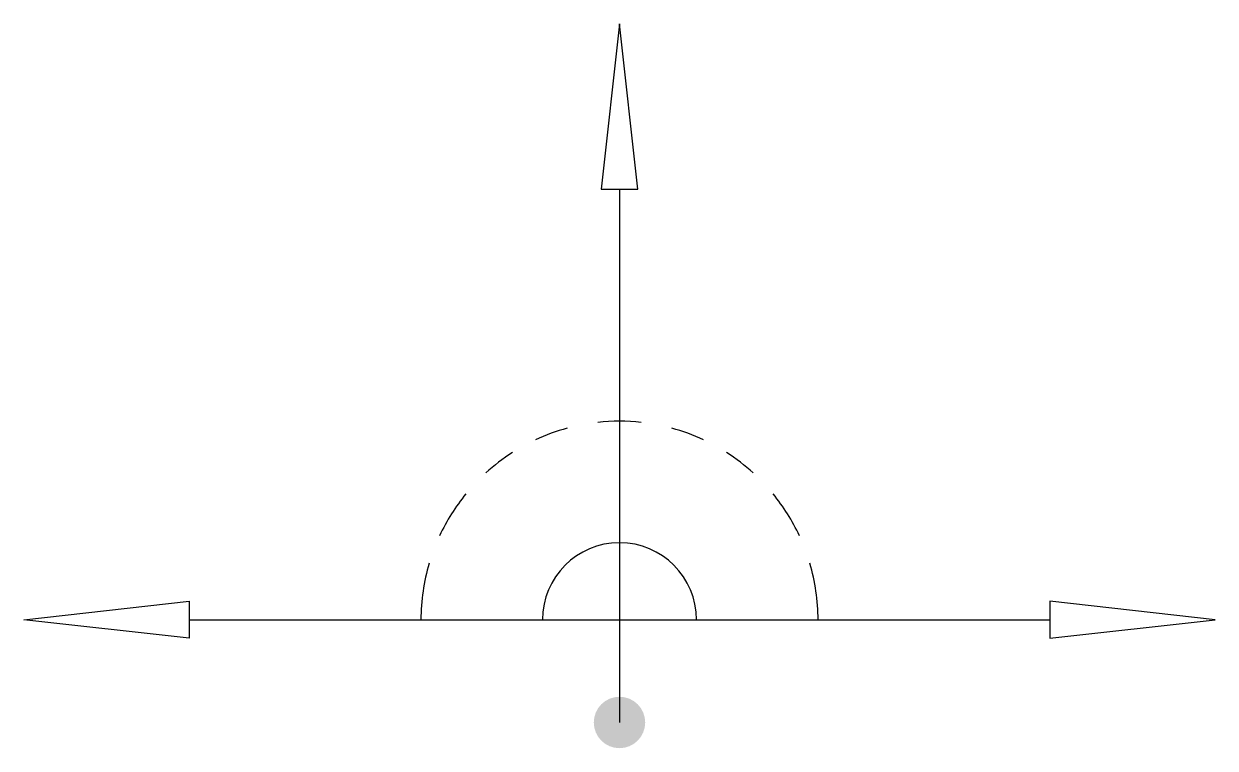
# Model space of a CAD drawing. Header units: millimetres. Extents: x -6 to 6, y -0.3 to 7.
import ezdxf

# ---------------------------------------------------------------- set-up
doc = ezdxf.new("R2010")
doc.units = ezdxf.units.MM

msp = doc.modelspace()

# ---------------------------------------------------------------- hatches: boundary and pattern name
h = msp.add_hatch(color=0)
edge = h.paths.add_edge_path()
edge.add_arc((0, 0), 0.259, 180, 540)

# ---------------------------------------------------------------- linework, layer by layer
at = {"color": 0}
for p, q in [((0, 5.369), (0, 0)), ((-4.334, 1.034), (4.334, 1.034))]:
    msp.add_line(p, q, dxfattribs=at)
for points in [[(-0.185, 5.369), (0.185, 5.369), (0, 7.034)], [(-4.334, 0.849), (-6, 1.034), (-4.334, 1.22)], [(4.334, 0.849), (6, 1.034), (4.334, 1.22)]]:
    msp.add_lwpolyline(points, close=True, dxfattribs=at)
for points in [[(-0.527, 2.963, 0.042755), (-0.847, 2.846)], [(0.847, 2.846, 0.042755), (0.527, 2.963)], [(-1.079, 2.718, 0.042313), (-1.347, 2.512)], [(1.347, 2.512, 0.042313), (1.079, 2.718)], [(-1.547, 2.302, 0.062588), (-1.812, 1.88)], [(1.812, 1.88, 0.062588), (1.547, 2.302)], [(-1.917, 1.603, 0.072137), (-2, 1.034)], [(2, 1.034, 0.072137), (1.917, 1.603)]]:
    msp.add_lwpolyline(points, format="xyb", dxfattribs=at)
for radius, start, end in [(2, 83.7282, 96.2718), (0.776, 0, 180)]:
    msp.add_arc((0, 1.034), radius, start, end, dxfattribs=at)

doc.saveas('drawing.dxf')
